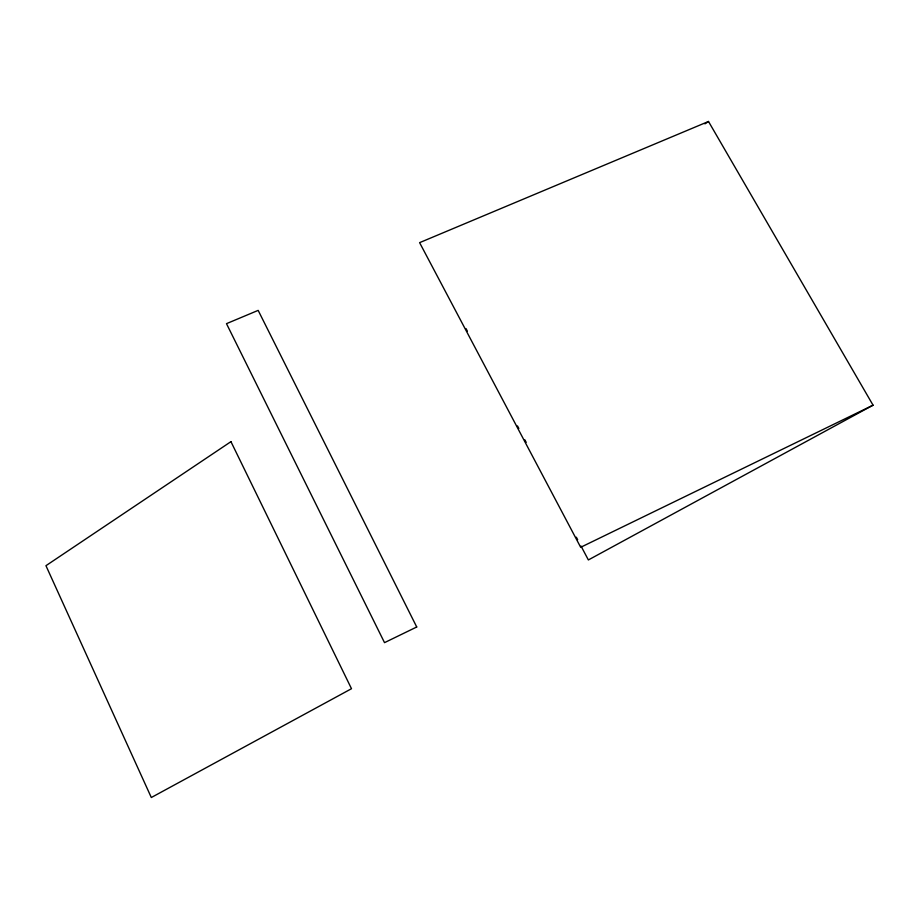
<?xml version="1.0" encoding="UTF-8"?>
<svg xmlns="http://www.w3.org/2000/svg" width="919" height="919" viewBox="0 0 919 919"><rect width="100%" height="100%" fill="white"/><g stroke="black" fill="none" stroke-linecap="round" stroke-linejoin="round"><path stroke-width="1.38" d="M704.919 123.87L708.503 121.48L873.05 405.187L588.367 559.947L581.015 546.035M873.05 405.187L580.682 547.299L419.604 242.65L708.503 121.48M466.013 328.577L467.346 331.116M517.489 425.934L518.833 428.461M524.852 439.833L526.185 442.361M576.328 537.19L577.672 539.717M230.945 441.66L45.95 565.69L151.313 797.52L351.495 688.71L230.945 441.66M416.732 626.988L384.521 642.645L226.488 323.66L258.159 310.381L416.732 626.988"/></g></svg>
